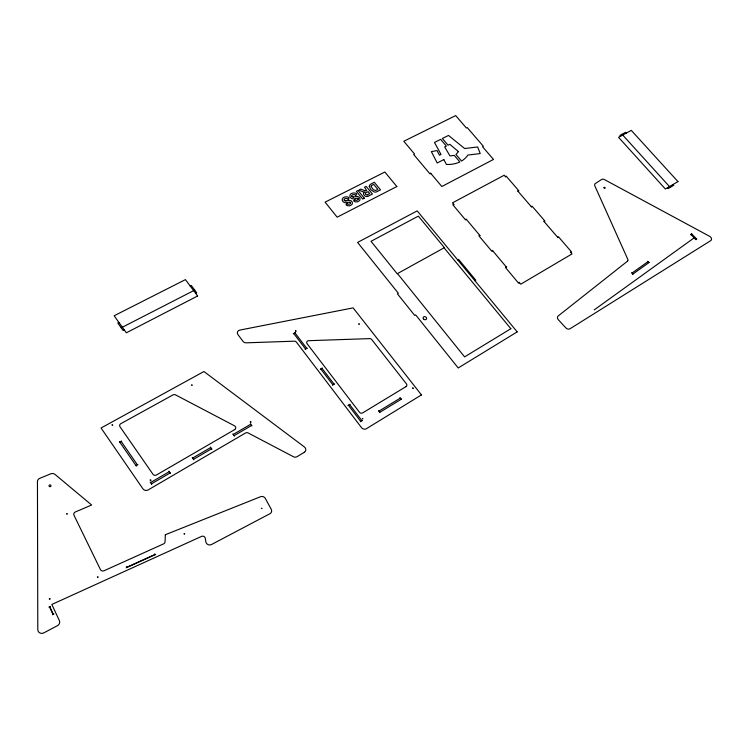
<?xml version="1.0" encoding="UTF-8"?>
<svg xmlns="http://www.w3.org/2000/svg" width="749" height="749" viewBox="0 0 749 749"><rect width="100%" height="100%" fill="white"/><g stroke="black" fill="none" stroke-linecap="round" stroke-linejoin="round"><path stroke-width="1.12" d="M412.69 388.122L413.186 388.328M413.261 388.16L412.765 387.907M358.181 199.159L358.041 198.616M350.569 203.045L350.429 202.492M295.527 330.852L296.07 331.049M295.977 331.227L295.481 331.021M594.21 309.889L694.286 237.77M695.652 239.399L696.467 238.809M632.596 274.293L649.233 262.375M691.027 234.671L691.842 234.091M631.997 273.076L647.979 261.644M365.784 192.877L365.98 192.746A11.179 8.904 22.6 0 1 366.252 192.596L368.115 191.632L369.706 193.579L367.394 194.74M348.201 199.197C351.684 196.65 343.285 195.601 342.359 198.897C341.516 201.032 344.006 203.091 346.047 202.736A11.787 9.4 21 0 0 347.536 202.473L348.098 202.352A14.521 11.684 21.9 0 1 348.528 202.258L348.94 202.193A4.382 3.52 21.6 0 1 349.493 202.127M355.803 195.33C359.436 192.924 350.991 191.678 350.017 194.974C349.109 197.109 351.627 199.206 353.678 198.85A11.741 9.344 21.3 0 0 355.157 198.597L355.709 198.476A14.474 11.61 22.2 0 1 356.149 198.382L356.552 198.307A4.372 3.492 21.9 0 1 357.104 198.251M358.827 323.802L359.305 324.008M359.211 324.233L358.743 324.064M379.378 412.587L401.642 398.992M360.316 421.715L362.404 420.442M378.919 411.135L400.303 398.103M347.939 405.481L350.036 404.226M519.497 282.701L518.626 283.206L505.435 267.477L506.305 266.981M570.757 252.497L571.581 252.01L558.482 236.815L557.659 237.293M332.453 385.164L334.55 383.928M150.521 482.581L169.274 471.664M192.568 458.098L210.694 447.546M233.211 434.439L250.737 424.243M151.41 483.873L170.163 472.937M193.467 459.362L211.583 448.801M234.109 435.675L251.627 425.46M320.329 369.248L322.426 368.04M474.932 280.763L475.83 280.257L458.613 259.435L457.723 259.94M136.018 465.616L137.928 464.52M492.711 250.765L491.84 251.261L478.892 235.823L479.763 235.336M544.149 221.61L544.972 221.142L532.118 206.218L531.284 206.677M305.152 349.343L307.259 348.154M119.774 442.116L121.684 441.049M347.274 203.606C343.379 205.011 349.521 206.911 351.038 205.142C353.528 204.14 352.376 200.563 349.933 200.414A4.578 3.661 21.5 0 0 348.332 200.451A11.076 8.894 21.7 0 0 347.47 200.582L345.991 200.901M354.895 199.711C351.019 201.153 357.226 203.016 358.724 201.2C361.149 200.161 359.913 196.687 357.535 196.547A4.56 3.642 21.8 0 0 355.944 196.575A11.038 8.838 22 0 0 355.082 196.715L353.612 197.024M293.271 333.754L295.378 332.584M466.412 219.429L465.541 219.897L452.827 204.739L453.697 204.271M518.018 191.285L518.851 190.826L506.221 176.165L505.388 176.614M124.334 330.009L123.192 330.59L117.78 323.006L118.913 322.426M195.611 293.308L196.687 292.756L191.267 285.472L190.199 286.015M430.844 173.44L429.973 173.89L413.701 154.509L414.572 154.069L403.805 141.252L455.692 115.589L466.402 128.013L467.236 127.592L483.414 146.345L482.581 146.776L493.497 159.434L441.826 186.51L430.525 173.066M121.216 327.819L194.703 290.097M376.447 190.124L377.833 189.431L373.685 184.376L372.066 185.209A5.309 4.204 22.5 0 0 371.691 185.443M52.439 614.732L53.909 614.058M48.854 607.046L50.323 606.381M126.721 567.302L154.996 554.485M126.225 567.77L155.67 554.41M366.242 190.798L366.252 190.798A5.262 4.176 21.9 0 0 366.692 190.602L364.51 187.222L366.167 186.379L372.412 194.019L368.789 195.873A11.619 9.213 21.8 0 1 367.787 196.313L367.74 196.322M375.661 190.424L373.32 189.731L371.139 186.557M364.613 190.649L360.859 189.066L358.902 190.059L362.385 191.594A7.808 6.189 21.9 0 0 362.713 191.716L362.919 191.791A4.494 3.567 21.9 0 0 364.417 192.006C362.095 193.326 364.473 197.006 366.935 196.528A4.307 3.417 22.1 0 0 367.74 196.313M691.486 233.725L696.804 239.146M690.672 234.315L695.99 239.736M647.623 261.27L648.906 262.609M631.641 272.702L632.924 274.05M626.304 133.088L625.593 132.311L619.938 135.4L620.649 136.178M673.042 184.479L673.772 185.284L668.155 188.579L667.425 187.765M622.007 134.268L670.205 187.372M505.706 176.979L504.199 175.238L452.499 202.848L454.016 204.655M517.699 190.911L531.612 207.052M543.821 221.236L557.986 237.676M570.42 252.113L571.993 253.939L520.752 284.189L519.16 282.298M466.084 219.036L480.081 235.729M492.374 250.381L506.633 267.374M444.391 247.666L418.345 216.124L371.017 241.3L397.176 273.769M399.947 397.653L401.202 399.264M378.573 410.686L379.827 412.315M294.919 332.837L306.8 348.416M321.976 368.302L334.101 384.2M349.577 404.497L361.954 420.713M293.73 333.502L305.611 349.09M320.787 368.985L332.912 384.892M348.388 405.209L360.765 421.444M250.391 423.775L251.973 425.928M232.873 433.971L234.446 436.143M210.347 447.069L211.93 449.278M192.231 457.611L193.804 459.849M168.928 471.168L170.51 473.434M150.175 482.084L151.757 484.369M121.151 441.348L137.395 464.829M119.437 441.629L136.355 466.112M154.715 553.932L155.09 554.681M126.441 566.74L126.815 567.508M49.696 606.662L53.282 614.349M49.481 606.765L53.067 614.452M371.13 186.211A2.135 1.695 22.4 0 1 371.551 185.565M365.887 190.901A1.77 1.404 22 0 1 365.137 190.855M367.235 194.806A1.348 1.077 22.2 0 1 365.484 193.055M351.646 196.154A2.434 1.938 21.6 0 1 353.182 194.628A2.434 1.938 21.6 0 1 355.691 195.414M351.899 196.201A1.161 0.927 21.6 0 0 352.124 196.641A0.992 0.796 21.6 0 0 352.657 197.015M353.491 197.015A1.76 1.404 21.5 0 1 353.135 197.062M358.172 199.159A2.275 1.816 21.7 0 1 354.773 199.861M357.61 198.316A1.095 0.871 21.8 0 1 358.088 198.569M344.016 200.02A2.444 1.957 21.3 0 1 345.57 198.494A2.444 1.957 21.3 0 1 348.079 199.281M344.278 200.067A1.17 0.936 21.2 0 0 344.493 200.517A0.992 0.796 21.2 0 0 345.027 200.891M345.869 200.891A1.76 1.414 21.2 0 1 345.514 200.938M350.56 203.035A2.284 1.835 21.4 0 1 347.143 203.747M349.998 202.193A1.095 0.88 21.5 0 1 350.485 202.445M369.238 186.304L370.802 189.684L374.116 191.941A3.567 2.827 22.5 0 0 375.904 192.025A6.825 5.402 22.4 0 0 377.374 191.435L380.539 189.872L374.294 182.26L370.203 184.451L369.238 186.304M184.104 533.868L184.769 533.925L184.104 533.85M603.947 187.699C605.754 190.04 605.276 185.855 603.947 187.699M192.118 385.098L191.501 385.005L192.109 385.155M362.413 418.654L363.012 418.785L362.422 418.616M150.231 480.128L150.895 480.184L150.231 480.128M98.035 577.067L97.333 577.105L98.025 577.039M165.342 534.739L165.061 541.761A2.603 2.462 5.6 0 1 163.6 543.868L103.989 570.766A2.678 2.537 -8.3 0 1 100.432 569.568L73.982 515.237A2.65 2.444 -5.6 0 1 75.321 511.979L91.64 505.013L54.986 474.407A3.867 3.502 -5 0 0 50.792 473.817L39.8 478.33A3.895 3.52 -6.3 0 0 37.45 481.626L37.796 629.666A4.157 3.904 -24.8 0 0 43.751 632.905L57.448 625.687A4.12 3.876 -22.8 0 0 59.34 620.546L51.821 604.462L201.593 536.378A2.565 2.434 14.2 0 1 205.273 538.269L205.853 541.845A3.773 3.576 15.7 0 0 211.452 544.542L269.902 513.739A3.679 3.417 24.5 0 0 271.222 509.217L265.324 498.45A3.67 3.399 23 0 0 260.558 496.718L165.342 534.739M261.42 508.402L262.056 508.505L261.42 508.384M66.717 513.898L67.401 513.945L66.717 513.88M112.069 424.992L112.715 425.095L112.078 424.926M49.322 598.9L50.043 598.91L49.322 598.9M250.306 421.959L250.934 422.071L250.306 421.959M458.407 151.607L455.991 154.509L461.543 161.026A29.623 22.601 24.5 0 0 467.863 155.062L480.203 153.564L477.675 146.954L464.661 148.536L448.482 135.429L442.35 138.509L448.061 145.203L449.821 144.304L458.407 151.607M627.54 261.148L558.258 315.919A3.268 2.593 33.8 0 0 558.361 319.757L565.823 327.847A3.277 2.603 34.4 0 0 570.055 328.745L710.745 240.635A3.071 2.247 35 0 0 709.603 236.319L604.555 179.638A3.024 2.247 30.8 0 0 601.513 179.535L595.455 183.486A3.033 2.266 30.7 0 0 594.875 185.967L627.849 259.426A2.097 1.592 33.7 0 1 627.54 261.148M421.453 394.91L366.364 428.737A3.548 3.118 29.1 0 1 361.524 427.66L296.464 342.19A2.313 1.994 20.8 0 0 294.32 341.179L246.215 342.827A3.502 3.024 17 0 1 242.966 341.301L237.976 334.616A3.492 3.015 16.5 0 1 239.811 330.094L353.135 307.886L421.453 394.91M517.184 331.882L458.21 367.974L415.676 314.908L414.731 315.451L397.419 293.823L398.356 293.29L357.591 242.433L417.184 210.89L517.184 331.882M304.347 452.265L297.081 456.675A3.623 3.277 24.5 0 1 293.421 456.721L248.088 432.931A2.425 2.191 18.7 0 0 245.625 432.95L148.171 489.912A3.811 3.52 5.4 0 1 142.909 488.788L101.049 428.007L203.934 371.523L304.337 446.91A3.614 3.258 25 0 1 304.347 452.265M510.855 328.717L464.595 356.88L397.485 273.591L444.091 247.835L510.855 328.717M406.014 386.615L362.619 412.914A2.35 2.06 28.2 0 1 359.408 412.193L307.118 343.744A2.303 1.975 21.8 0 1 308.625 340.692L369.65 338.614A2.275 1.929 25.9 0 1 371.766 339.606L406.379 383.788A2.303 1.975 29.8 0 1 406.014 386.615M677.967 181.595L665.346 188.982L618.552 137.32L631.276 130.382L677.967 181.595M234.727 429.57L156.447 475.006A2.519 2.313 7.1 0 1 152.965 474.257L120.018 426.79A2.5 2.247 4.8 0 1 120.795 423.7L173.047 394.873A2.434 2.163 10.7 0 1 175.538 394.882L234.456 425.788A2.425 2.181 17 0 1 234.727 429.57M197.614 295.995L126.328 332.799L114.148 315.76L185.443 279.611L197.614 295.995M443.811 159.593L437.21 162.973L431.368 151.626L437.042 150.568L439.457 155.212L440.992 154.425L434.476 142.46L440.646 139.361L446.357 146.064L444.663 146.916L449.99 155.923L454.278 155.361L459.867 161.924A29.623 22.601 24.5 0 1 446.432 164.452L443.811 159.593M396.848 186.538L337.153 217.182L325.094 202.146L384.846 172.017L396.848 186.538M364.286 198.176L362.619 199.028L356.365 191.341L358.041 190.489L364.286 198.176M423.41 318.821A1.807 1.498 28.2 0 0 426.424 319.074A1.807 1.498 28.2 0 0 424.758 316.602A1.807 1.498 28.2 0 0 423.41 318.821M49.556 486.578A0.983 0.889 -5.9 0 0 50.979 485.708A0.983 0.889 -5.9 0 0 49.471 485.043A0.983 0.889 -5.9 0 0 49.556 486.578"/></g></svg>
